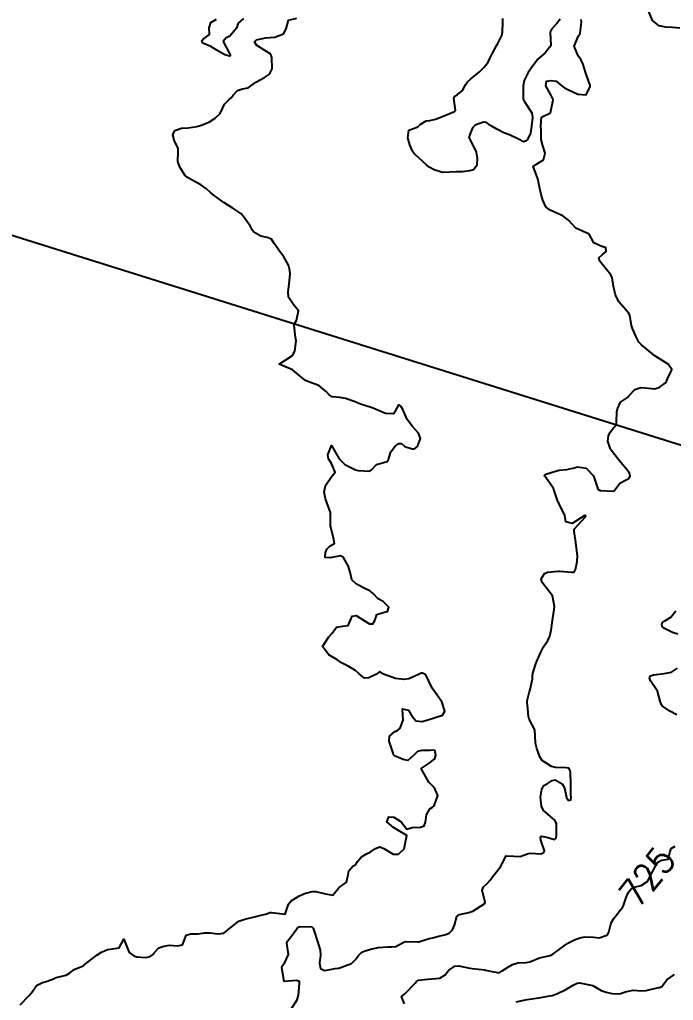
# Model space of a CAD drawing. Header units: metres. Extents: x 318500 to 325275, y 7408834 to 7428799.
# Drawn here: x 322317.4 to 322414.9, y 7417452 to 7417598.2 of the extents above; entities that cross this region are included whole.
import ezdxf
from ezdxf.enums import TextEntityAlignment as Align

# ---------------------------------------------------------------- set-up
doc = ezdxf.new("R2010")
doc.units = ezdxf.units.M
doc.header["$MEASUREMENT"] = 0
doc.linetypes.add('CONTINUO', pattern=[0])
doc.layers.add('_TEXTO_CONGELA', color=45, linetype='Continuous', plot=False)
for name, color, linetype in [('Cotas', 45, 'Continuous'), ('Curvas de Nivel 1m', 11, 'Continuous'), ('Curvas de Nivel 5m', 15, 'Continuous')]:
    doc.layers.add(name, color=color, linetype=linetype)
doc.styles.add('Style-STANDARD', font='STANDARD.shx')

msp = doc.modelspace()

# ---------------------------------------------------------------- linework, layer by layer
at = {"layer": '_TEXTO_CONGELA', "linetype": 'CONTINUO'}
msp.add_polyline3d([(322183.78, 7417607.66, 0), (322944.06, 7417369.15, 0)], dxfattribs=at)
at = {"layer": 'Curvas de Nivel 1m', "flags": 128}
for points, elevation in [([(322317.51, 7417451.32), (322318.85, 7417452.72), (322319.14, 7417453.01), (322319.35, 7417453.3), (322319.98, 7417454.19), (322320.88, 7417454.65), (322321.4, 7417454.76), (322322.65, 7417455.25), (322322.8, 7417455.35), (322322.89, 7417455.39), (322324.39, 7417455.73), (322324.9, 7417456.05), (322325.57, 7417456.55), (322326.92, 7417457.1), (322326.98, 7417457.14), (322327.03, 7417457.2), (322328.94, 7417458.73), (322329.66, 7417459.16), (322330.54, 7417459.55), (322330.95, 7417459.6), (322332.3, 7417459.78), (322332.97, 7417461.12), (322333.76, 7417459.11), (322334.47, 7417458.63), (322334.93, 7417458.47), (322336.25, 7417458.38), (322336.93, 7417458.5), (322337.25, 7417458.74), (322337.49, 7417459.05), (322338.22, 7417459.78), (322338.96, 7417460.07), (322339.81, 7417460.18), (322340.96, 7417460.11), (322341.71, 7417460.24), (322342.02, 7417460.99), (322342.3, 7417461.67), (322342.98, 7417461.91), (322344.05, 7417461.9), (322344.99, 7417462.03), (322345.87, 7417462.06), (322346.98, 7417461.9), (322347.89, 7417462.01), (322349, 7417462.9), (322350.11, 7417463.79), (322351.01, 7417464.1), (322352.64, 7417464.48), (322353.02, 7417464.58), (322354.11, 7417464.83), (322354.78, 7417465.07), (322355.02, 7417465.09), (322357.02, 7417464.8), (322357.53, 7417466.31), (322357.91, 7417466.79), (322358.6, 7417467.23), (322359.06, 7417467.5), (322359.9, 7417467.92), (322361.07, 7417468.2), (322361.62, 7417468.19), (322363.07, 7417467.85), (322364.13, 7417467.64), (322364.97, 7417468.69), (322365.08, 7417468.78), (322366.16, 7417469.61), (322366.44, 7417470.68), (322366.51, 7417471.28), (322367.12, 7417471.98), (322367.56, 7417472.23), (322367.84, 7417472.66), (322368.4, 7417473.39), (322369.15, 7417473.8), (322369.7, 7417474.09), (322370.48, 7417474.62), (322371.16, 7417474.86), (322371.75, 7417474.6), (322373.15, 7417473.78), (322373.94, 7417473.79), (322374.78, 7417474.57), (322375.18, 7417476.56), (322373.2, 7417477.75), (322372.17, 7417478.6), (322372.5, 7417479.32), (322373.22, 7417479.27), (322374.32, 7417478.57), (322375.19, 7417477.48), (322375.99, 7417477.76), (322377.2, 7417477.8), (322377.75, 7417477.97), (322377.97, 7417478.52), (322378.12, 7417479.63), (322378.61, 7417480.52), (322378.99, 7417480.77), (322379.24, 7417480.99), (322379.81, 7417482.5), (322379.28, 7417483.68), (322378.44, 7417484.52), (322377.32, 7417486.53), (322378.53, 7417487.32), (322379.33, 7417487.99), (322379.52, 7417488.51), (322379.35, 7417489.27), (322378.64, 7417489.22), (322377.35, 7417489.21), (322376.79, 7417489.09), (322376.21, 7417488.55), (322375.33, 7417487.74), (322374.65, 7417487.88), (322373.34, 7417488.42), (322373.2, 7417488.59), (322373.12, 7417488.82), (322372.54, 7417490.6), (322372.61, 7417491.37), (322373.39, 7417492.07), (322373.76, 7417492.22), (322374.19, 7417492.58), (322374.61, 7417493.77), (322374.58, 7417494.57), (322374.55, 7417495.46), (322375.43, 7417495.22), (322375.84, 7417494.55), (322376.51, 7417493.64), (322377.41, 7417493.54), (322378.18, 7417493.75), (322379.42, 7417494.13), (322380.5, 7417494.49), (322380.84, 7417495.08), (322380.37, 7417496.5), (322379.47, 7417497.85), (322378.96, 7417498.52), (322378.45, 7417499.56), (322377.99, 7417500.53), (322377.5, 7417500.78), (322377.29, 7417500.75), (322376.9, 7417500.54), (322375.49, 7417499.92), (322374.73, 7417499.81), (322373.49, 7417499.98), (322371.7, 7417500.61), (322371.5, 7417500.73), (322371.14, 7417500.99), (322370.63, 7417500.62), (322369.49, 7417500.04), (322368.87, 7417500.03), (322368.06, 7417500.66), (322367.51, 7417501.14), (322366.42, 7417501.78), (322365.52, 7417502.27), (322364.9, 7417502.7), (322363.54, 7417503.51), (322362.61, 7417504.73), (322363.57, 7417506.18), (322364.04, 7417506.71), (322364.68, 7417507.62), (322365.6, 7417507.76), (322366.42, 7417507.86), (322366.78, 7417508.68), (322367.02, 7417509.27), (322367.62, 7417509.38), (322368.73, 7417508.65), (322369.6, 7417508.1), (322370.12, 7417508.12), (322370.39, 7417508.63), (322370.71, 7417509.53), (322371.63, 7417509.8), (322372.29, 7417509.94), (322372.51, 7417510.6), (322371.65, 7417511.43), (322370.88, 7417511.85), (322370.16, 7417512.63), (322369.67, 7417513.04), (322368.99, 7417513.33), (322367.68, 7417514.01), (322367, 7417514.68), (322366.76, 7417515.63), (322366.48, 7417516.68), (322365.73, 7417517.98), (322365.27, 7417518.23), (322363.73, 7417517.97), (322363.02, 7417518.01), (322363.04, 7417518.73), (322363.25, 7417519.23), (322363.75, 7417519.72), (322364.39, 7417520.08), (322364.31, 7417520.71), (322363.8, 7417522.72), (322363.82, 7417524.72), (322363.03, 7417526.73), (322362.86, 7417527.75), (322363.03, 7417528.73), (322363.89, 7417529.96), (322364.47, 7417530.71), (322363.92, 7417532), (322363.5, 7417532.73), (322363.38, 7417533.29), (322363.96, 7417534.72), (322365.1, 7417532.7), (322365.92, 7417531.89), (322367.5, 7417531.08), (322367.9, 7417530.98), (322369.66, 7417530.89), (322369.91, 7417531.07), (322370.67, 7417531.88), (322371.92, 7417532.23), (322372.23, 7417532.3), (322372.43, 7417532.6), (322372.81, 7417533.74), (322373.42, 7417534.6), (322373.7, 7417534.86), (322373.96, 7417535.01), (322374.39, 7417535.01), (322374.87, 7417534.58), (322375.95, 7417534.19), (322376.31, 7417534.2), (322376.78, 7417534.55), (322377.19, 7417535.76), (322376.94, 7417536.55), (322376, 7417537.56), (322375.23, 7417538.57), (322374.57, 7417540.05), (322374.26, 7417540.59), (322374.14, 7417540.68), (322374.04, 7417540.72), (322373.92, 7417540.72), (322373.82, 7417540.59), (322373.17, 7417539.45), (322372.02, 7417539.48), (322370.59, 7417540.08), (322370.03, 7417540.3), (322368.89, 7417540.66), (322368.27, 7417540.89), (322368.04, 7417540.99), (322367.48, 7417541.24), (322366.05, 7417541.72), (322365.19, 7417541.84), (322364.05, 7417541.95), (322363.58, 7417542.25), (322363.21, 7417542.73), (322362.07, 7417543.64), (322360.68, 7417544.17), (322360.08, 7417544.39), (322359.56, 7417544.78), (322358.11, 7417545.99), (322356.12, 7417546.83), (322358.13, 7417548.12), (322358.49, 7417548.79), (322358.66, 7417550.3), (322358.6, 7417550.79), (322358.36, 7417552.63), (322358.4, 7417552.8), (322358.74, 7417553.33), (322359.01, 7417554.79), (322358.23, 7417555.77), (322357.55, 7417556.81), (322357.49, 7417557.58), (322357.64, 7417558.81), (322357.76, 7417560.27), (322357.72, 7417560.81), (322357.55, 7417561.58), (322356.84, 7417562.82), (322356.34, 7417563.48), (322355.4, 7417564.84), (322354.98, 7417565.45), (322354.37, 7417565.73), (322353.42, 7417565.92), (322352.38, 7417566.53), (322352.22, 7417566.72), (322352.14, 7417566.88), (322351.84, 7417567.44), (322350.79, 7417568.9), (322350.42, 7417569.28), (322349.25, 7417570.1), (322348.43, 7417570.59), (322347.89, 7417570.95), (322346.45, 7417571.97), (322345.9, 7417572.41), (322345.31, 7417572.98), (322344.47, 7417573.59), (322343.25, 7417574.23), (322342.48, 7417574.68), (322342.1, 7417575.02), (322341.32, 7417576.22), (322341.04, 7417577.03), (322341.08, 7417578.49), (322341.07, 7417579.03), (322340.56, 7417580.1), (322340.28, 7417581.04), (322340.58, 7417581.65), (322341.59, 7417582.02), (322342.58, 7417582.08), (322343.86, 7417582.28), (322344.58, 7417582.48), (322345.76, 7417582.97), (322346.61, 7417583.51), (322347.34, 7417584.22), (322347.67, 7417584.95), (322347.98, 7417585.6), (322348.64, 7417586.23), (322349.01, 7417586.57), (322349.26, 7417586.93), (322349.95, 7417587.64), (322350.66, 7417587.87), (322351.54, 7417588.03), (322352.68, 7417588.88), (322353.95, 7417589.6), (322354.69, 7417590.09), (322355.08, 7417590.85), (322355.04, 7417592.55), (322354.97, 7417592.86), (322354.73, 7417593.17), (322353.99, 7417593.61), (322352.75, 7417594.4), (322352.47, 7417594.88), (322352.76, 7417595.18), (322354.12, 7417595.51), (322354.77, 7417595.54), (322355.51, 7417595.59), (322356.77, 7417596.11), (322357.2, 7417596.82), (322357.51, 7417598.1), (322358.8, 7417598.42)], 723), ([(322350.8, 7417598.36), (322350.04, 7417597.67), (322349.77, 7417596.93), (322348.77, 7417595.76), (322348.23, 7417595.48), (322347.77, 7417594.95), (322348.73, 7417593.17), (322348.86, 7417592.94), (322348.86, 7417592.81), (322348.73, 7417592.77), (322348.02, 7417592.95), (322346.74, 7417593.69), (322345.96, 7417594.19), (322344.75, 7417594.71), (322344.64, 7417594.88), (322344.62, 7417594.99), (322344.64, 7417595.11), (322344.75, 7417595.22), (322345.75, 7417596), (322345.71, 7417596.98), (322345.97, 7417597.8), (322346.8, 7417598.26)], 723), ([(322357.96, 7417450.78), (322358.85, 7417452.03), (322359.02, 7417452.77), (322359.16, 7417454.49), (322359.17, 7417454.77), (322358.89, 7417454.9), (322358.72, 7417454.95), (322356.89, 7417454.8), (322356.54, 7417456.8), (322356.61, 7417457.12), (322356.93, 7417457.52), (322357.55, 7417458.79), (322357.28, 7417460.48), (322357.36, 7417460.79), (322358.08, 7417461.68), (322358.86, 7417462.77), (322359, 7417462.91), (322359.23, 7417462.99), (322361, 7417462.92), (322361.19, 7417462.74), (322361.31, 7417462.42), (322361.85, 7417460.73), (322362.23, 7417459.45), (322362.28, 7417458.73), (322362.15, 7417457.5), (322362.3, 7417456.73), (322362.92, 7417456.43), (322363.19, 7417456.45), (322364.51, 7417456.7), (322364.92, 7417456.77), (322365.02, 7417456.79), (322366.93, 7417457.47), (322367.54, 7417458.05), (322367.98, 7417458.65), (322368.45, 7417459.14), (322368.95, 7417459.37), (322369.94, 7417459.64), (322370.96, 7417459.83), (322372.31, 7417459.94), (322372.96, 7417459.94), (322373.54, 7417460), (322374.55, 7417460.56), (322374.81, 7417460.72), (322374.97, 7417460.76), (322376.82, 7417460.69), (322376.97, 7417460.71), (322378.34, 7417461.16), (322378.98, 7417461.3), (322379.94, 7417461.54), (322380.99, 7417461.79), (322381.48, 7417461.99), (322382, 7417462.47), (322382.29, 7417463.18), (322382.61, 7417464.46), (322383.03, 7417464.79), (322384.41, 7417465.06), (322385.04, 7417465.28), (322386.8, 7417466.4), (322386.88, 7417466.57), (322386.42, 7417468.41), (322386.62, 7417468.88), (322387.09, 7417469.36), (322387.61, 7417469.88), (322387.96, 7417470.39), (322389.13, 7417471.89), (322389.39, 7417472.37), (322389.98, 7417473.52), (322391.15, 7417473.45), (322392.06, 7417473.42), (322393.15, 7417473.83), (322393.57, 7417473.9), (322395.15, 7417473.84), (322395.49, 7417473.95), (322395.7, 7417474.28), (322395.18, 7417475.84), (322395.13, 7417476.29), (322395.19, 7417476.43), (322396.06, 7417476.28), (322397.19, 7417475.97), (322397.35, 7417476.1), (322397.46, 7417476.27), (322397.49, 7417476.56), (322397.5, 7417478.27), (322397.22, 7417478.83), (322395.55, 7417480.29), (322395.25, 7417480.91), (322395.13, 7417482.29), (322395.28, 7417483.44), (322395.59, 7417483.99), (322396.09, 7417484.28), (322396.85, 7417484.73), (322397.3, 7417484.84), (322398.36, 7417484.25), (322398.7, 7417483.67), (322398.98, 7417482.24), (322399.26, 7417481.76), (322399.62, 7417481.88), (322399.67, 7417482.23), (322399.65, 7417482.61), (322399.62, 7417484.24), (322399.59, 7417485.96), (322399.52, 7417486.24), (322399.33, 7417486.58), (322398.91, 7417486.66), (322397.33, 7417486.7), (322396.75, 7417486.85), (322395.34, 7417487.73), (322395.01, 7417488.3), (322394.57, 7417489.51), (322394.37, 7417490.3), (322394.32, 7417491.38), (322394.24, 7417492.31), (322393.42, 7417493.92), (322393.3, 7417494.32), (322393.18, 7417496.05), (322393.14, 7417496.32), (322393.13, 7417496.65), (322393.48, 7417498.01), (322393.55, 7417498.25), (322393.57, 7417498.32), (322393.89, 7417499.93), (322393.9, 7417500.31), (322393.94, 7417500.74), (322394.44, 7417502.31), (322395.14, 7417503.88), (322395.34, 7417504.29), (322395.57, 7417504.68), (322396.22, 7417505.65), (322396.5, 7417506.28), (322396.7, 7417507.17), (322396.83, 7417508.28), (322396.94, 7417508.96), (322397.15, 7417510.27), (322397.2, 7417510.72), (322396.9, 7417512.28), (322395.68, 7417513.85), (322395.34, 7417514.3), (322395.2, 7417514.8), (322395.71, 7417515.63), (322396.17, 7417515.83), (322397.72, 7417515.97), (322398, 7417515.98), (322399.71, 7417515.83), (322400.11, 7417515.84), (322400.34, 7417516.23), (322400.55, 7417517.42), (322400.62, 7417518.23), (322400.54, 7417519.01), (322400.37, 7417520.23), (322400.11, 7417521.92), (322400.15, 7417522.23), (322401.82, 7417524.06), (322401.88, 7417524.15), (322401.88, 7417524.21), (322401.82, 7417524.27), (322401.76, 7417524.28), (322401.61, 7417524.21), (322399.81, 7417523.05), (322398.86, 7417523.3), (322398.72, 7417524.26), (322397.85, 7417526.09), (322397.72, 7417526.27), (322397.64, 7417526.48), (322397.04, 7417528.28), (322395.9, 7417529.95), (322395.73, 7417530.12), (322395.68, 7417530.29), (322395.8, 7417530.39), (322395.9, 7417530.44), (322397.32, 7417530.87), (322397.91, 7417531.01), (322399.02, 7417531.15), (322399.92, 7417531.33), (322400.63, 7417531.52), (322401.92, 7417531.33), (322403.01, 7417530.2), (322403.56, 7417528.52), (322403.66, 7417528.19), (322403.88, 7417528.03), (322404.05, 7417528.01), (322405.88, 7417527.91), (322406.08, 7417527.95), (322406.26, 7417528.15), (322406.95, 7417529.09), (322407.9, 7417529.58), (322408.27, 7417529.77), (322408.46, 7417530.13), (322408.38, 7417530.6), (322407.92, 7417531.18), (322407.08, 7417532.15), (322405.95, 7417533.63), (322405.56, 7417534.17), (322405.14, 7417535.34), (322405.25, 7417536.17), (322405.47, 7417536.68), (322406, 7417537.33), (322406.41, 7417537.76), (322406.43, 7417538.16), (322406.49, 7417539.7), (322406.57, 7417540.15), (322407.04, 7417541.16), (322408.06, 7417541.88), (322408.35, 7417542.14), (322409.16, 7417543.04), (322410.08, 7417543.37), (322411.23, 7417543.25), (322412.08, 7417543.15), (322412.8, 7417543.36), (322413.73, 7417544.06), (322413.89, 7417544.26), (322414.1, 7417544.79), (322414.54, 7417545.63), (322414.71, 7417546.05), (322414.13, 7417546.85), (322412.14, 7417548.08), (322410.16, 7417549.71), (322409.78, 7417550.12), (322409.39, 7417550.92), (322408.83, 7417552.13), (322408.69, 7417552.61), (322408.43, 7417554.14), (322408.23, 7417554.51), (322406.8, 7417556.15), (322406.27, 7417557.19), (322406.05, 7417558.16), (322405.81, 7417559.68), (322405.61, 7417560.17), (322404.32, 7417561.74), (322403.94, 7417562.2), (322403.82, 7417562.71), (322404.35, 7417563.19), (322404.91, 7417563.63), (322404.87, 7417564.18), (322404.5, 7417564.33), (322404.36, 7417564.35), (322403.06, 7417564.9), (322402.38, 7417566.22), (322400.39, 7417567.12), (322399.35, 7417568.26), (322398.42, 7417568.97), (322397.21, 7417569.51), (322396.43, 7417569.82), (322395.88, 7417570.31), (322395.46, 7417571.3), (322395.18, 7417572.31), (322394.81, 7417573.99), (322394.74, 7417574.32), (322394.5, 7417575), (322394.02, 7417576.33), (322394.52, 7417576.66), (322395.54, 7417577.29), (322395.8, 7417578.31), (322395.47, 7417579.4), (322395.21, 7417580.31), (322395.21, 7417581.69), (322395.15, 7417582.31), (322395.27, 7417583.66), (322396.62, 7417584.3), (322396.92, 7417586.02), (322396.97, 7417586.3), (322396.66, 7417586.99), (322395.9, 7417588.31), (322395.98, 7417589.01), (322396.69, 7417589.14), (322397.43, 7417589.03), (322398.35, 7417588.27), (322398.68, 7417588.02), (322399.16, 7417587.78), (322400.66, 7417587.09), (322401.91, 7417586.98), (322402.53, 7417588.22), (322402.5, 7417588.4), (322401.85, 7417590.23), (322401.45, 7417591.5), (322401.14, 7417592.24), (322400.74, 7417592.79), (322400.11, 7417594.25), (322400.78, 7417595.77), (322400.97, 7417596.05), (322401.02, 7417596.24), (322401.2, 7417597.84), (322401.15, 7417598.24)], 724), ([(322398.03, 7417598.28), (322397.5, 7417597.59), (322396.79, 7417596.85), (322396.59, 7417596.5), (322396.56, 7417596.3), (322396.67, 7417594.39), (322396.65, 7417594.3), (322395.81, 7417593.25), (322394.73, 7417592.32), (322393.87, 7417591.18), (322393.27, 7417590.34), (322392.69, 7417589.15), (322392.51, 7417588.35), (322392.5, 7417586.5), (322392.52, 7417586.35), (322392.65, 7417586.04), (322393.81, 7417584.33), (322393.92, 7417583.63), (322393.74, 7417582.33), (322393.62, 7417581.3), (322393.19, 7417580.34), (322392.85, 7417580.06), (322392.56, 7417580), (322391.81, 7417580.36), (322390.58, 7417580.96), (322389.63, 7417581.35), (322388.59, 7417581.85), (322387.65, 7417582.41), (322387.03, 7417582.85), (322386.61, 7417582.93), (322385.34, 7417582.45), (322384.97, 7417582.08), (322384.58, 7417581.06), (322384.44, 7417580.59), (322384.51, 7417580.46), (322384.57, 7417580.37), (322385.5, 7417578.45), (322385.66, 7417577.57), (322385.62, 7417576.44), (322385.14, 7417575.82), (322384.51, 7417575.64), (322383.47, 7417575.5), (322382.51, 7417575.52), (322381.52, 7417575.48), (322380.5, 7417575.42), (322379.23, 7417575.81), (322378.52, 7417576.23), (322378.13, 7417576.54), (322376.53, 7417578), (322376.24, 7417578.27), (322376.02, 7417578.57), (322375.6, 7417579.53), (322375.32, 7417580.58), (322375.45, 7417581.72), (322376.59, 7417582.11), (322376.87, 7417582.28), (322377.15, 7417582.55), (322378.06, 7417583.09), (322378.61, 7417583.18), (322379.44, 7417583.35), (322380.61, 7417583.79), (322382.28, 7417584.49), (322382.45, 7417584.65), (322382.19, 7417586.49), (322382.35, 7417586.79), (322382.66, 7417587.01), (322383.48, 7417587.66), (322383.93, 7417588.47), (322384.24, 7417588.91), (322384.69, 7417589.33), (322386.02, 7417590.44), (322386.36, 7417590.78), (322386.71, 7417591.11), (322387.3, 7417591.84), (322387.57, 7417592.42), (322387.97, 7417593.18), (322388.61, 7417594.4), (322388.76, 7417594.67), (322389.34, 7417595.83), (322389.42, 7417596.39), (322389.48, 7417597.71), (322389.47, 7417598.39)], 724), ([(322391.46, 7417451.74), (322392.87, 7417452.04), (322393.11, 7417452.08), (322394.52, 7417452.3), (322394.87, 7417452.35), (322396.5, 7417452.64), (322396.87, 7417452.71), (322397.55, 7417452.94), (322398.88, 7417453.58), (322400, 7417454.22), (322400.56, 7417454.55), (322400.9, 7417454.59), (322402.89, 7417454.19), (322404.14, 7417453.43), (322404.88, 7417453.17), (322405.72, 7417452.99), (322406.88, 7417452.93), (322407.78, 7417453.22), (322408.88, 7417453.47), (322410.2, 7417453.41), (322410.88, 7417453.45), (322412.72, 7417453.88), (322412.89, 7417453.91), (322413.01, 7417453.93), (322413.18, 7417454.05), (322413.93, 7417455.02), (322414.92, 7417455.73), (322415.07, 7417455.87)], 726)]:
    msp.add_lwpolyline(points, dxfattribs=dict(at, elevation=elevation))
at = {"layer": 'Curvas de Nivel 5m', "elevation": 725, "flags": 128}
for points in [[(322415.89, 7417596.95), (322414.79, 7417597.04), (322413.8, 7417597.07), (322412.8, 7417597.26), (322411.81, 7417598.09), (322411.08, 7417599.87)], [(322415.6, 7417506.56), (322414.8, 7417506.84), (322413.6, 7417507.41), (322413.26, 7417507.71), (322413.2, 7417508.06), (322413.33, 7417508.34), (322413.62, 7417508.58), (322414.56, 7417509.11), (322415.29, 7417510.03)], [(322415.44, 7417494.57), (322414.38, 7417495.1), (322413.45, 7417495.74), (322413.27, 7417495.87), (322413.13, 7417496.05), (322412.94, 7417496.58), (322412.56, 7417498.06), (322411.5, 7417499.61), (322411.34, 7417500.08), (322411.51, 7417500.36), (322411.93, 7417500.49), (322413.52, 7417500.71), (322414.65, 7417500.9), (322415.52, 7417501.5)], [(322374.85, 7417451.45), (322374.36, 7417452.57), (322374.66, 7417452.78), (322374.87, 7417452.92), (322376.4, 7417454.54), (322376.63, 7417454.8), (322376.9, 7417454.97), (322378.27, 7417455.14), (322378.9, 7417455.16), (322380.09, 7417455.3), (322380.91, 7417455.79), (322381.19, 7417456.2), (322381.42, 7417456.47), (322382.32, 7417457.07), (322382.93, 7417457.12), (322384.59, 7417456.77), (322384.92, 7417456.71), (322386.82, 7417456.5), (322386.92, 7417456.49), (322387.42, 7417456.39), (322388.92, 7417456.1), (322389.11, 7417456.18), (322389.39, 7417456.37), (322390.32, 7417456.96), (322390.93, 7417457.32), (322391.72, 7417457.56), (322392.94, 7417457.62), (322393.54, 7417457.71), (322394.95, 7417458.29), (322396.57, 7417458.65), (322396.96, 7417458.85), (322398.81, 7417460.24), (322398.9, 7417460.32), (322398.97, 7417460.38), (322400.19, 7417461.01), (322400.99, 7417461.31), (322401.73, 7417461.46), (322402.99, 7417461.38), (322403.86, 7417461.31), (322404.99, 7417461.68), (322405.2, 7417461.95), (322405.28, 7417462.16), (322405.66, 7417463.51), (322405.99, 7417464.15), (322407.04, 7417465.47), (322407.34, 7417465.84), (322407.49, 7417466.13), (322407.87, 7417467.32), (322408.22, 7417468.12), (322408.6, 7417468.6), (322409.09, 7417468.85), (322410.11, 7417469.08), (322411.11, 7417469.76), (322411.22, 7417469.97), (322411.27, 7417470.08), (322411.43, 7417470.39), (322412.29, 7417472.06), (322412.62, 7417472.57), (322413.14, 7417472.87), (322414.16, 7417473.03), (322414.37, 7417474.04), (322414.61, 7417474.6), (322415.17, 7417474.98)]]:
    msp.add_lwpolyline(points, dxfattribs=at)

# ---------------------------------------------------------------- texts
at = {"layer": 'Cotas', "style": 'Style-STANDARD'}
msp.add_text('725', height=4, rotation=51.2703, dxfattribs=at).set_placement((322411.03, 7417470.44, 725), align=Align.MIDDLE_CENTER)

doc.saveas('drawing.dxf')
